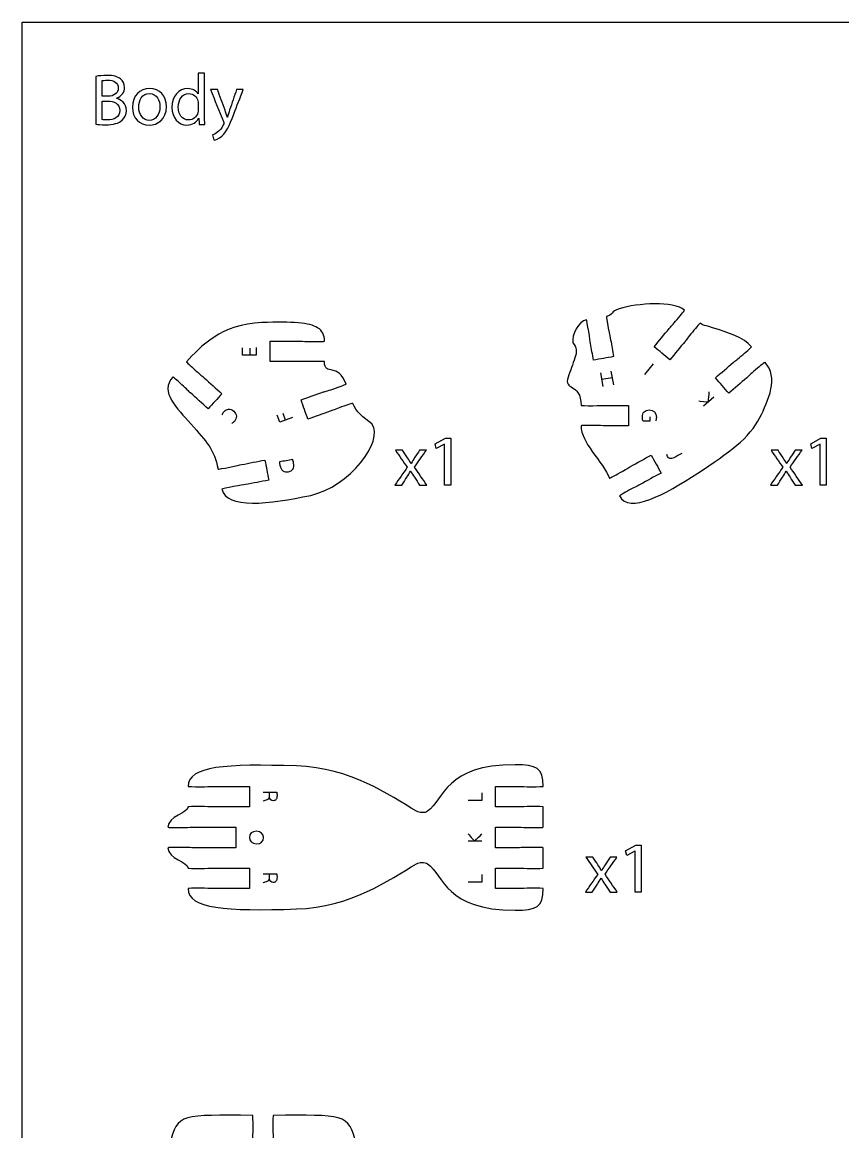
# Model space of a CAD drawing. Extents: x 0 to 710, y 0 to 350.
# Drawn here: x 0 to 120.5, y 187.4 to 350.4 of the extents above; entities that cross this region are included whole.
import ezdxf

# ---------------------------------------------------------------- set-up
doc = ezdxf.new("R2010")
doc.units = 0
doc.header["$MEASUREMENT"] = 0
doc.layers.add('DEFAULT', color=18, linetype='CONTINUOUS')

msp = doc.modelspace()

# ---------------------------------------------------------------- linework, layer by layer
at = {"layer": 'DEFAULT', "color": 18}
for points in [[(710, 0.35), (0, 0.35), (0, 350.35), (710, 350.35)], [(185, 0.35), (0, 0.35), (0, 350.35), (185, 350.35)]]:
    msp.add_lwpolyline(points, close=True, dxfattribs=at)
for points in [[(34.37, 302.56), (34.37, 301.43), (32.35, 301.43), (32.35, 302.52)], [(33.43, 302.47), (33.43, 301.43)], [(92.67, 300.16), (91.39, 298.6)], [(85.34, 296.85), (84.99, 298.85)], [(86.47, 299.11), (86.82, 297.11)], [(85.15, 297.91), (86.63, 298.17)], [(101.59, 295.26), (100.05, 293.94)], [(39.72, 292.28), (37.82, 291.61), (37.45, 292.63)], [(38.66, 291.9), (38.32, 292.87)], [(67.5, 237.17), (67.5, 236.05), (65.48, 236.05)], [(67.5, 230.08), (65.48, 230.08)], [(67.5, 225.17), (67.5, 224.05), (65.48, 224.05)]]:
    msp.add_lwpolyline(points, dxfattribs=at)
at = {"layer": 'DEFAULT', "color": 5}
for points in [[(62.04, 288.37), (62.02, 288.37), (60.82, 287.73), (60.64, 288.44), (62.15, 289.24), (62.94, 289.24), (62.94, 282.36), (62.04, 282.36)], [(117.2, 288.37), (117.18, 288.37), (115.99, 287.73), (115.81, 288.44), (117.31, 289.24), (118.1, 289.24), (118.1, 282.36), (117.2, 282.36)], [(90.02, 228.59), (90, 228.59), (88.8, 227.94), (88.62, 228.65), (90.13, 229.46), (90.92, 229.46), (90.92, 222.58), (90.02, 222.58)]]:
    msp.add_lwpolyline(points, close=True, dxfattribs=at)
for points, knots in [([(10.8, 342.39), (11.21, 342.48), (11.84, 342.54), (12.49, 342.54), (13.41, 342.54), (14, 342.38), (14.44, 342.02), (14.82, 341.74), (15.04, 341.32), (15.04, 340.76), (15.04, 340.07), (14.58, 339.47), (13.83, 339.19), (13.83, 339.19), (13.83, 339.18), (13.83, 339.17), (14.51, 339), (15.3, 338.44), (15.3, 337.38), (15.3, 336.77), (15.06, 336.31), (14.7, 335.96), (14.2, 335.5), (13.4, 335.29), (12.23, 335.29), (11.6, 335.29), (11.11, 335.33), (10.8, 335.37), (10.8, 337.71), (10.8, 340.05), (10.8, 342.39)], [19.89, 19.89, 19.89, 19.89, 20.89, 20.89, 20.89, 21.89, 21.89, 21.89, 22.89, 22.89, 22.89, 23.89, 23.89, 23.89, 23.95, 23.95, 23.95, 24.95, 24.95, 24.95, 25.95, 25.95, 25.95, 26.95, 26.95, 26.95, 27.95, 27.95, 27.95, 47.84, 47.84, 47.84, 47.84]), ([(26.78, 342.87), (26.78, 340.8), (26.78, 338.74), (26.78, 336.68), (26.78, 336.22), (26.8, 335.7), (26.83, 335.35), (26.55, 335.35), (26.27, 335.35), (25.99, 335.35), (25.98, 335.65), (25.96, 335.95), (25.95, 336.24), (25.94, 336.24), (25.93, 336.24), (25.93, 336.24), (25.64, 335.67), (25.02, 335.24), (24.18, 335.24), (22.94, 335.24), (21.99, 336.28), (21.99, 337.84), (21.98, 339.54), (23.04, 340.59), (24.29, 340.59), (25.07, 340.59), (25.6, 340.22), (25.83, 339.81), (25.84, 339.81), (25.85, 339.81), (25.85, 339.81), (25.85, 340.83), (25.85, 341.85), (25.85, 342.87), (26.16, 342.87), (26.47, 342.87), (26.78, 342.87)], [2.64, 2.64, 2.64, 2.64, 20.188, 20.188, 20.188, 21.188, 21.188, 21.188, 23.558, 23.558, 23.558, 26.079857, 26.079857, 26.079857, 26.139857, 26.139857, 26.139857, 27.139857, 27.139857, 27.139857, 28.139857, 28.139857, 28.139857, 29.139857, 29.139857, 29.139857, 30.139857, 30.139857, 30.139857, 30.199857, 30.199857, 30.199857, 38.867857, 38.867857, 38.867857, 41.507857, 41.507857, 41.507857, 41.507857]), ([(11.73, 339.47), (12, 339.47), (12.28, 339.47), (12.56, 339.47), (13.53, 339.47), (14.11, 339.98), (14.11, 340.67), (14.11, 341.5), (13.47, 341.83), (12.54, 341.83), (12.12, 341.83), (11.87, 341.8), (11.73, 341.77), (11.73, 341), (11.73, 340.23), (11.73, 339.47)], [6.51, 6.51, 6.51, 6.51, 8.88, 8.88, 8.88, 9.88, 9.88, 9.88, 10.88, 10.88, 10.88, 11.88, 11.88, 11.88, 18.39, 18.39, 18.39, 18.39]), ([(21.19, 337.96), (21.19, 336.06), (19.87, 335.24), (18.64, 335.24), (17.25, 335.24), (16.18, 336.25), (16.18, 337.87), (16.18, 339.59), (17.3, 340.59), (18.72, 340.59), (20.19, 340.59), (21.19, 339.52), (21.19, 337.96)], [1, 1, 1, 1, 2, 2, 2, 3, 3, 3, 4, 4, 4, 5, 5, 5, 5]), ([(17.12, 337.9), (17.12, 336.78), (17.77, 335.93), (18.68, 335.93), (19.57, 335.93), (20.23, 336.77), (20.23, 337.92), (20.23, 338.79), (19.8, 339.89), (18.7, 339.89), (17.6, 339.89), (17.12, 338.88), (17.12, 337.9)], [0, 0, 0, 0, 1, 1, 1, 2, 2, 2, 3, 3, 3, 4, 4, 4, 4]), ([(25.85, 338.39), (25.85, 338.51), (25.84, 338.67), (25.81, 338.78), (25.67, 339.37), (25.17, 339.86), (24.47, 339.86), (23.5, 339.86), (22.93, 339.01), (22.93, 337.88), (22.93, 336.84), (23.44, 335.99), (24.45, 335.99), (25.07, 335.99), (25.64, 336.4), (25.81, 337.1), (25.84, 337.23), (25.85, 337.35), (25.85, 337.5), (25.85, 337.8), (25.85, 338.09), (25.85, 338.39)], [2.52, 2.52, 2.52, 2.52, 3.52, 3.52, 3.52, 4.52, 4.52, 4.52, 5.52, 5.52, 5.52, 6.52, 6.52, 6.52, 7.52, 7.52, 7.52, 8.52, 8.52, 8.52, 11.04, 11.04, 11.04, 11.04]), ([(28.67, 340.47), (29.04, 339.47), (29.42, 338.46), (29.79, 337.45), (29.91, 337.11), (30.03, 336.71), (30.12, 336.4), (30.13, 336.4), (30.13, 336.4), (30.14, 336.4), (30.24, 336.71), (30.34, 337.1), (30.47, 337.47), (30.81, 338.47), (31.15, 339.47), (31.48, 340.47), (31.81, 340.47), (32.14, 340.47), (32.47, 340.47), (32, 339.26), (31.54, 338.04), (31.07, 336.82), (30.4, 335.07), (29.95, 334.17), (29.31, 333.62), (28.86, 333.21), (28.4, 333.06), (28.17, 333.01), (28.09, 333.27), (28.02, 333.54), (27.94, 333.8), (28.17, 333.87), (28.48, 334.02), (28.75, 334.25), (29.01, 334.45), (29.33, 334.81), (29.54, 335.29), (29.58, 335.38), (29.61, 335.46), (29.61, 335.51), (29.61, 335.56), (29.59, 335.64), (29.55, 335.75), (28.92, 337.33), (28.28, 338.9), (27.65, 340.47), (27.99, 340.47), (28.33, 340.47), (28.67, 340.47)], [2.88, 2.88, 2.88, 2.88, 12.030344, 12.030344, 12.030344, 13.030344, 13.030344, 13.030344, 13.090344, 13.090344, 13.090344, 14.090344, 14.090344, 14.090344, 23.083942, 23.083942, 23.083942, 25.873942, 25.873942, 25.873942, 36.955643, 36.955643, 36.955643, 37.955643, 37.955643, 37.955643, 38.955643, 38.955643, 38.955643, 41.270716, 41.270716, 41.270716, 42.270716, 42.270716, 42.270716, 43.270716, 43.270716, 43.270716, 44.270716, 44.270716, 44.270716, 45.270716, 45.270716, 45.270716, 59.688111, 59.688111, 59.688111, 62.568111, 62.568111, 62.568111, 62.568111]), ([(11.73, 336.05), (11.9, 336.02), (12.17, 336.01), (12.5, 336.01), (13.45, 336.01), (14.33, 336.36), (14.33, 337.4), (14.33, 338.37), (13.49, 338.77), (12.49, 338.77), (12.23, 338.77), (11.98, 338.77), (11.73, 338.77), (11.73, 337.86), (11.73, 336.96), (11.73, 336.05)], [7.71, 7.71, 7.71, 7.71, 8.71, 8.71, 8.71, 9.71, 9.71, 9.71, 10.71, 10.71, 10.71, 12.87, 12.87, 12.87, 20.58, 20.58, 20.58, 20.58]), ([(55.85, 287.49), (56.09, 287.12), (56.34, 286.75), (56.58, 286.39), (56.77, 286.1), (56.93, 285.83), (57.1, 285.55), (57.11, 285.55), (57.12, 285.55), (57.13, 285.55), (57.3, 285.86), (57.47, 286.12), (57.64, 286.4), (57.88, 286.76), (58.12, 287.12), (58.36, 287.49), (58.69, 287.49), (59.03, 287.49), (59.36, 287.49), (58.78, 286.66), (58.2, 285.84), (57.62, 285.01), (58.22, 284.13), (58.82, 283.25), (59.42, 282.36), (59.06, 282.36), (58.71, 282.36), (58.36, 282.36), (58.11, 282.75), (57.86, 283.13), (57.61, 283.52), (57.4, 283.81), (57.24, 284.1), (57.06, 284.41), (57.05, 284.41), (57.04, 284.41), (57.03, 284.41), (56.86, 284.1), (56.68, 283.82), (56.49, 283.52), (56.25, 283.13), (56, 282.75), (55.75, 282.36), (55.41, 282.36), (55.07, 282.36), (54.73, 282.36), (55.33, 283.24), (55.94, 284.11), (56.55, 284.98), (55.97, 285.81), (55.39, 286.65), (54.81, 287.49), (55.16, 287.49), (55.5, 287.49), (55.85, 287.49)], [0, 0, 0, 0, 3.744236, 3.744236, 3.744236, 4.744236, 4.744236, 4.744236, 4.834236, 4.834236, 4.834236, 5.834236, 5.834236, 5.834236, 9.536897, 9.536897, 9.536897, 12.386897, 12.386897, 12.386897, 20.975777, 20.975777, 20.975777, 30.044944, 30.044944, 30.044944, 33.043944, 33.043944, 33.043944, 36.945644, 36.945644, 36.945644, 37.945644, 37.945644, 37.945644, 38.005644, 38.005644, 38.005644, 39.005644, 39.005644, 39.005644, 42.891048, 42.891048, 42.891048, 45.801048, 45.801048, 45.801048, 54.830649, 54.830649, 54.830649, 63.476127, 63.476127, 63.476127, 66.416127, 66.416127, 66.416127, 66.416127]), ([(111.01, 287.49), (111.26, 287.12), (111.5, 286.75), (111.74, 286.39), (111.93, 286.1), (112.09, 285.83), (112.26, 285.55), (112.27, 285.55), (112.28, 285.55), (112.29, 285.55), (112.46, 285.86), (112.63, 286.12), (112.8, 286.4), (113.04, 286.76), (113.28, 287.12), (113.52, 287.49), (113.86, 287.49), (114.19, 287.49), (114.53, 287.49), (113.94, 286.66), (113.36, 285.84), (112.78, 285.01), (113.38, 284.13), (113.98, 283.25), (114.58, 282.36), (114.23, 282.36), (113.87, 282.36), (113.52, 282.36), (113.27, 282.75), (113.02, 283.13), (112.77, 283.52), (112.57, 283.81), (112.4, 284.1), (112.22, 284.41), (112.21, 284.41), (112.21, 284.41), (112.2, 284.41), (112.03, 284.1), (111.85, 283.82), (111.66, 283.52), (111.41, 283.13), (111.16, 282.75), (110.92, 282.36), (110.58, 282.36), (110.23, 282.36), (109.89, 282.36), (110.5, 283.24), (111.1, 284.11), (111.71, 284.98), (111.13, 285.81), (110.55, 286.65), (109.98, 287.49), (110.32, 287.49), (110.67, 287.49), (111.01, 287.49)], [0, 0, 0, 0, 3.744236, 3.744236, 3.744236, 4.744236, 4.744236, 4.744236, 4.834236, 4.834236, 4.834236, 5.834236, 5.834236, 5.834236, 9.536897, 9.536897, 9.536897, 12.386897, 12.386897, 12.386897, 20.975777, 20.975777, 20.975777, 30.044944, 30.044944, 30.044944, 33.043944, 33.043944, 33.043944, 36.945644, 36.945644, 36.945644, 37.945644, 37.945644, 37.945644, 38.005644, 38.005644, 38.005644, 39.005644, 39.005644, 39.005644, 42.891048, 42.891048, 42.891048, 45.801048, 45.801048, 45.801048, 54.830649, 54.830649, 54.830649, 63.476127, 63.476127, 63.476127, 66.416127, 66.416127, 66.416127, 66.416127]), ([(83.83, 227.7), (84.07, 227.33), (84.31, 226.97), (84.56, 226.6), (84.75, 226.31), (84.91, 226.05), (85.08, 225.76), (85.09, 225.76), (85.1, 225.76), (85.11, 225.76), (85.28, 226.07), (85.45, 226.34), (85.62, 226.61), (85.86, 226.97), (86.1, 227.34), (86.34, 227.7), (86.67, 227.7), (87.01, 227.7), (87.34, 227.7), (86.76, 226.87), (86.18, 226.05), (85.6, 225.22), (86.2, 224.34), (86.79, 223.46), (87.39, 222.58), (87.04, 222.58), (86.69, 222.58), (86.34, 222.58), (86.09, 222.96), (85.84, 223.35), (85.58, 223.73), (85.38, 224.03), (85.21, 224.31), (85.03, 224.62), (85.03, 224.62), (85.02, 224.62), (85.01, 224.62), (84.84, 224.31), (84.66, 224.04), (84.47, 223.73), (84.23, 223.35), (83.98, 222.96), (83.73, 222.58), (83.39, 222.58), (83.05, 222.58), (82.71, 222.58), (83.31, 223.45), (83.92, 224.32), (84.53, 225.19), (83.95, 226.03), (83.37, 226.86), (82.79, 227.7), (83.14, 227.7), (83.48, 227.7), (83.83, 227.7)], [0, 0, 0, 0, 3.744236, 3.744236, 3.744236, 4.744236, 4.744236, 4.744236, 4.834236, 4.834236, 4.834236, 5.834236, 5.834236, 5.834236, 9.536897, 9.536897, 9.536897, 12.385897, 12.385897, 12.385897, 20.974201, 20.974201, 20.974201, 30.043368, 30.043368, 30.043368, 33.042368, 33.042368, 33.042368, 36.944614, 36.944614, 36.944614, 37.944614, 37.944614, 37.944614, 38.004614, 38.004614, 38.004614, 39.004614, 39.004614, 39.004614, 42.890018, 42.890018, 42.890018, 45.800018, 45.800018, 45.800018, 54.829619, 54.829619, 54.829619, 63.475096, 63.475096, 63.475096, 66.415096, 66.415096, 66.415096, 66.415096])]:
    msp.add_open_spline(points, degree=3, knots=knots, dxfattribs=at)
at = {"layer": 'DEFAULT', "color": 1}
for points, knots in [([(83.72, 287.3), (82.84, 288.54), (82.09, 289.83), (82.07, 291.08), (82.08, 291.1), (82.86, 291.12), (83.82, 291.12), (84.78, 291.13), (85.3, 291.07), (85.57, 291.08), (86.73, 291.08), (87.9, 291.08), (89.07, 291.08), (89.07, 292.08), (89.07, 293.08), (89.07, 294.07), (87.9, 294.07), (86.73, 294.08), (85.57, 294.08), (85.3, 294.07), (84.79, 294.03), (83.82, 294.02), (82.85, 294.03), (82.07, 294.05), (82.07, 294.08), (82.05, 297.5), (79.45, 296.15), (80.18, 298.23), (80.52, 299.17), (80.85, 300.12), (81.18, 301.06), (81.48, 301.9), (81.43, 302.61), (80.89, 303.27), (80.61, 304.44), (81.8, 306.44), (82.86, 306.62), (82.89, 306.61), (83.05, 305.85), (83.21, 304.91), (83.38, 303.96), (83.42, 303.44), (83.47, 303.18), (83.61, 302.36), (83.76, 301.54), (83.9, 300.72), (84.89, 300.89), (85.87, 301.06), (86.86, 301.24), (86.71, 302.06), (86.57, 302.87), (86.42, 303.69), (86.38, 303.96), (86.24, 304.46), (86.07, 305.41), (85.9, 306.36), (85.79, 307.14), (85.82, 307.14), (86.71, 307.33), (86.46, 307.89), (87.68, 308.27), (90.35, 309.11), (95.69, 309.39), (97.27, 308.08), (97.3, 308.06), (96.81, 307.44), (96.19, 306.7), (95.58, 305.95), (95.21, 305.59), (95.04, 305.38), (94.3, 304.48), (93.56, 303.58), (92.81, 302.68), (93.58, 302.05), (94.35, 301.41), (95.12, 300.77), (95.87, 301.67), (96.61, 302.57), (97.35, 303.47), (97.52, 303.68), (97.81, 304.11), (98.43, 304.85), (99.05, 305.59), (99.56, 306.18), (99.58, 306.17), (100, 305.77), (100.26, 305.85), (101.4, 305.48), (103.63, 304.75), (106, 304.07), (107.12, 302.68), (107.14, 302.66), (106.56, 302.13), (105.83, 301.5), (105.09, 300.87), (104.67, 300.58), (104.47, 300.4), (103.58, 299.64), (102.69, 298.88), (101.81, 298.12), (102.46, 297.36), (103.11, 296.6), (103.76, 295.85), (104.65, 296.61), (105.53, 297.37), (106.42, 298.13), (106.63, 298.3), (106.98, 298.67), (107.71, 299.3), (108.44, 299.93), (109.04, 300.41), (109.07, 300.4), (110.11, 299.3), (110.24, 297.9), (109.96, 296.48), (109.67, 295), (108.94, 293.5), (108.35, 292.29), (106.85, 289.29), (103.8, 287.13), (99.21, 284.12), (94.31, 280.9), (89.15, 278.14), (87.7, 280.77), (87.68, 280.79), (88.36, 281.19), (89.21, 281.65), (90.05, 282.12), (90.53, 282.32), (90.77, 282.45), (91.79, 283.02), (92.81, 283.58), (93.83, 284.14), (93.35, 285.02), (92.86, 285.89), (92.38, 286.77), (91.36, 286.21), (90.34, 285.64), (89.32, 285.08), (89.08, 284.95), (88.65, 284.66), (87.81, 284.2), (86.97, 283.73), (86.29, 283.38), (86.26, 283.39), (85.85, 284.54), (84.71, 285.88), (83.72, 287.3)], [1, 1, 1, 1, 2, 2, 2, 3, 3, 3, 4, 4, 4, 13.916003, 13.916003, 13.916003, 22.408003, 22.408003, 22.408003, 32.330004, 32.330004, 32.330004, 33.330004, 33.330004, 33.330004, 34.330004, 34.330004, 34.330004, 35.330004, 35.330004, 35.330004, 43.830123, 43.830123, 43.830123, 44.830123, 44.830123, 44.830123, 45.830123, 45.830123, 45.830123, 46.830123, 46.830123, 46.830123, 47.830123, 47.830123, 47.830123, 54.91599, 54.91599, 54.91599, 63.415427, 63.415427, 63.415427, 70.493124, 70.493124, 70.493124, 71.493124, 71.493124, 71.493124, 72.493124, 72.493124, 72.493124, 73.493124, 73.493124, 73.493124, 74.493124, 74.493124, 74.493124, 75.493124, 75.493124, 75.493124, 76.493124, 76.493124, 76.493124, 86.419291, 86.419291, 86.419291, 94.913211, 94.913211, 94.913211, 104.829254, 104.829254, 104.829254, 105.829254, 105.829254, 105.829254, 106.829254, 106.829254, 106.829254, 107.829254, 107.829254, 107.829254, 108.829254, 108.829254, 108.829254, 109.829254, 109.829254, 109.829254, 110.829254, 110.829254, 110.829254, 120.749484, 120.749484, 120.749484, 129.249145, 129.249145, 129.249145, 139.176752, 139.176752, 139.176752, 140.176752, 140.176752, 140.176752, 141.176752, 141.176752, 141.176752, 142.176752, 142.176752, 142.176752, 143.176752, 143.176752, 143.176752, 144.176752, 144.176752, 144.176752, 145.176752, 145.176752, 145.176752, 146.176752, 146.176752, 146.176752, 147.176752, 147.176752, 147.176752, 157.092368, 157.092368, 157.092368, 165.59127, 165.59127, 165.59127, 175.51332, 175.51332, 175.51332, 176.51332, 176.51332, 176.51332, 177.51332, 177.51332, 177.51332, 178.51332, 178.51332, 178.51332, 178.51332]), ([(51.36, 291.36), (53.21, 288.86), (48.05, 282.11), (42.37, 280.86), (36.35, 279.54), (29.9, 278.83), (29.34, 281.77), (29.34, 281.8), (30.1, 281.97), (31.05, 282.15), (32, 282.33), (32.51, 282.38), (32.78, 282.43), (33.92, 282.65), (35.07, 282.87), (36.21, 283.09), (36.02, 284.07), (35.84, 285.06), (35.65, 286.04), (34.5, 285.82), (33.36, 285.6), (32.21, 285.38), (31.94, 285.33), (31.45, 285.18), (30.5, 285), (29.55, 284.82), (28.78, 284.69), (28.77, 284.72), (28.21, 287.66), (27.11, 288.67), (24.77, 291.36), (22.78, 293.65), (20.11, 296.02), (22.12, 298.24), (22.14, 298.27), (22.73, 297.76), (23.45, 297.11), (24.17, 296.46), (24.51, 296.08), (24.72, 295.9), (25.58, 295.12), (26.45, 294.34), (27.31, 293.56), (27.99, 294.3), (28.66, 295.04), (29.33, 295.78), (28.46, 296.56), (27.59, 297.35), (26.73, 298.13), (26.52, 298.31), (26.11, 298.61), (25.4, 299.26), (24.69, 299.9), (24.13, 300.44), (24.13, 300.47), (26.14, 302.7), (29.25, 306.03), (35.2, 306.24), (39.71, 306.4), (42.18, 306.22), (43.39, 305.48), (44.12, 305.04), (44.4, 304.39), (44.4, 303.49), (44.4, 303.47), (43.62, 303.44), (42.65, 303.44), (41.69, 303.44), (41.18, 303.49), (40.9, 303.49), (39.4, 303.49), (37.91, 303.49), (36.41, 303.49), (36.41, 302.49), (36.41, 301.49), (36.41, 300.5), (37.91, 300.5), (39.4, 300.5), (40.9, 300.5), (41.18, 300.5), (41.69, 300.54), (42.65, 300.54), (43.62, 300.54), (44.4, 300.52), (44.4, 300.5), (44.4, 298.29), (46.41, 300.43), (47.56, 297.2), (47.56, 297.18), (46.83, 296.89), (45.93, 296.57), (45.02, 296.25), (44.52, 296.13), (44.26, 296.04), (43.16, 295.65), (42.06, 295.27), (40.96, 294.88), (41.29, 293.94), (41.62, 292.99), (41.96, 292.05), (43.05, 292.44), (44.15, 292.82), (45.25, 293.21), (45.51, 293.3), (45.98, 293.52), (46.89, 293.84), (47.8, 294.16), (48.55, 294.4), (48.56, 294.37), (48.99, 293.21), (50.13, 292.24), (51.36, 291.36)], [1, 1, 1, 1, 2, 2, 2, 3, 3, 3, 4, 4, 4, 5, 5, 5, 14.917888, 14.917888, 14.917888, 23.419799, 23.419799, 23.419799, 33.337687, 33.337687, 33.337687, 34.337687, 34.337687, 34.337687, 35.337687, 35.337687, 35.337687, 36.337687, 36.337687, 36.337687, 37.337687, 37.337687, 37.337687, 38.337687, 38.337687, 38.337687, 39.337687, 39.337687, 39.337687, 49.256967, 49.256967, 49.256967, 57.760266, 57.760266, 57.760266, 67.686967, 67.686967, 67.686967, 68.686967, 68.686967, 68.686967, 69.686967, 69.686967, 69.686967, 70.686967, 70.686967, 70.686967, 71.686967, 71.686967, 71.686967, 72.686967, 72.686967, 72.686967, 73.686967, 73.686967, 73.686967, 74.686967, 74.686967, 74.686967, 87.436967, 87.436967, 87.436967, 95.936967, 95.936967, 95.936967, 108.686967, 108.686967, 108.686967, 109.686967, 109.686967, 109.686967, 110.686967, 110.686967, 110.686967, 111.686967, 111.686967, 111.686967, 112.686967, 112.686967, 112.686967, 113.686967, 113.686967, 113.686967, 123.59891, 123.59891, 123.59891, 132.100251, 132.100251, 132.100251, 142.012193, 142.012193, 142.012193, 143.012193, 143.012193, 143.012193, 144.012193, 144.012193, 144.012193, 145.012193, 145.012193, 145.012193, 145.012193]), ([(76.53, 226.11), (76.53, 226.08), (75.75, 226.06), (74.78, 226.06), (73.82, 226.06), (73.31, 226.11), (73.03, 226.11), (71.87, 226.11), (70.7, 226.11), (69.53, 226.11), (69.53, 225.11), (69.53, 224.11), (69.53, 223.11), (70.7, 223.11), (71.87, 223.11), (73.03, 223.11), (73.31, 223.11), (73.82, 223.16), (74.78, 223.16), (75.75, 223.16), (76.53, 223.14), (76.53, 223.11), (76.53, 220.38), (75.54, 219.93), (72.39, 219.93), (62.15, 219.93), (61.97, 224.95), (59.53, 226.75), (59.13, 227.04), (58.33, 227), (57.91, 226.75), (53.85, 224.31), (48.24, 220.38), (40.3, 220.11), (29.94, 219.76), (24.37, 220.11), (24.37, 223.11), (24.37, 223.14), (25.15, 223.16), (26.12, 223.16), (27.09, 223.16), (27.6, 223.11), (27.87, 223.11), (29.7, 223.11), (31.54, 223.11), (33.37, 223.11), (33.37, 224.11), (33.37, 225.11), (33.37, 226.11), (31.54, 226.11), (29.7, 226.11), (27.87, 226.11), (27.6, 226.11), (27.09, 226.06), (26.12, 226.06), (25.15, 226.06), (24.37, 226.08), (24.37, 226.11), (24.37, 227.06), (21.4, 227.45), (21.4, 229.11), (21.4, 229.14), (22.19, 229.16), (23.15, 229.16), (24.12, 229.16), (24.63, 229.11), (24.9, 229.11), (27.06, 229.11), (29.22, 229.11), (31.37, 229.11), (31.37, 230.11), (31.37, 231.11), (31.37, 232.11), (29.22, 232.11), (27.06, 232.11), (24.9, 232.11), (24.63, 232.11), (24.12, 232.06), (23.15, 232.06), (22.19, 232.06), (21.4, 232.08), (21.4, 232.11), (21.4, 233.76), (24.37, 234.16), (24.37, 235.11), (24.37, 235.13), (25.15, 235.16), (26.12, 235.16), (27.09, 235.16), (27.6, 235.11), (27.87, 235.11), (29.7, 235.11), (31.54, 235.11), (33.37, 235.11), (33.37, 236.11), (33.37, 237.11), (33.37, 238.11), (31.54, 238.11), (29.7, 238.11), (27.87, 238.11), (27.6, 238.11), (27.09, 238.06), (26.12, 238.06), (25.15, 238.06), (24.37, 238.08), (24.37, 238.11), (24.37, 241.11), (29.94, 241.46), (40.3, 241.11), (48.24, 240.84), (53.85, 236.91), (57.91, 234.46), (58.33, 234.21), (59.13, 234.17), (59.53, 234.46), (61.97, 236.27), (62.15, 241.29), (72.39, 241.29), (75.54, 241.29), (76.53, 240.84), (76.53, 238.11), (76.53, 238.08), (75.75, 238.06), (74.78, 238.06), (73.82, 238.06), (73.31, 238.11), (73.03, 238.11), (71.87, 238.11), (70.7, 238.11), (69.53, 238.11), (69.53, 237.11), (69.53, 236.11), (69.53, 235.11), (70.7, 235.11), (71.87, 235.11), (73.03, 235.11), (73.31, 235.11), (73.82, 235.16), (74.78, 235.16), (75.75, 235.16), (76.53, 235.14), (76.53, 235.11), (76.53, 234.11), (76.53, 233.11), (76.53, 232.11), (76.53, 232.09), (75.75, 232.06), (74.78, 232.06), (73.82, 232.06), (73.31, 232.11), (73.03, 232.11), (71.87, 232.11), (70.7, 232.11), (69.53, 232.11), (69.53, 231.11), (69.53, 230.11), (69.53, 229.11), (70.7, 229.11), (71.87, 229.11), (73.03, 229.11), (73.31, 229.11), (73.82, 229.16), (74.78, 229.16), (75.75, 229.16), (76.53, 229.14), (76.53, 229.11), (76.53, 228.11), (76.53, 227.11), (76.53, 226.11)], [8.51, 8.51, 8.51, 8.51, 9.51, 9.51, 9.51, 10.51, 10.51, 10.51, 20.43, 20.43, 20.43, 28.93, 28.93, 28.93, 38.85, 38.85, 38.85, 39.85, 39.85, 39.85, 40.85, 40.85, 40.85, 41.85, 41.85, 41.85, 42.85, 42.85, 42.85, 43.85, 43.85, 43.85, 44.85, 44.85, 44.85, 45.85, 45.85, 45.85, 46.85, 46.85, 46.85, 47.85, 47.85, 47.85, 63.44, 63.44, 63.44, 71.94, 71.94, 71.94, 87.53, 87.53, 87.53, 88.53, 88.53, 88.53, 89.53, 89.53, 89.53, 90.53, 90.53, 90.53, 91.53, 91.53, 91.53, 92.53, 92.53, 92.53, 110.86, 110.86, 110.86, 119.36, 119.36, 119.36, 137.69, 137.69, 137.69, 138.69, 138.69, 138.69, 139.69, 139.69, 139.69, 140.69, 140.69, 140.69, 141.69, 141.69, 141.69, 142.69, 142.69, 142.69, 158.28, 158.28, 158.28, 166.78, 166.78, 166.78, 182.37, 182.37, 182.37, 183.37, 183.37, 183.37, 184.37, 184.37, 184.37, 185.37, 185.37, 185.37, 186.37, 186.37, 186.37, 187.37, 187.37, 187.37, 188.37, 188.37, 188.37, 189.37, 189.37, 189.37, 190.37, 190.37, 190.37, 191.37, 191.37, 191.37, 201.29, 201.29, 201.29, 209.79, 209.79, 209.79, 219.71, 219.71, 219.71, 220.71, 220.71, 220.71, 221.71, 221.71, 221.71, 230.21, 230.21, 230.21, 231.21, 231.21, 231.21, 232.21, 232.21, 232.21, 242.13, 242.13, 242.13, 250.63, 250.63, 250.63, 260.55, 260.55, 260.55, 261.55, 261.55, 261.55, 262.55, 262.55, 262.55, 271.06, 271.06, 271.06, 271.06]), ([(33.86, 161.8), (23.07, 161.8), (23.14, 161.25), (22.66, 165.3), (21.95, 171.19), (26.27, 173.24), (31.13, 175.36), (31.49, 175.52), (31.42, 176.06), (30.97, 176.21), (26.06, 177.82), (20.1, 178.68), (21.66, 185.51), (22.73, 190.24), (23.61, 189.8), (33.86, 189.8), (33.89, 189.8), (33.91, 189.02), (33.91, 188.05), (33.91, 187.08), (33.86, 186.57), (33.86, 186.3), (33.86, 185.13), (33.86, 183.97), (33.86, 182.8), (34.86, 182.8), (35.86, 182.8), (36.86, 182.8), (36.86, 183.97), (36.86, 185.13), (36.86, 186.3), (36.86, 186.57), (36.81, 187.08), (36.81, 188.05), (36.81, 189.02), (36.84, 189.8), (36.86, 189.8), (47.12, 189.8), (47.99, 190.24), (49.07, 185.51), (50.62, 178.68), (44.67, 177.82), (39.76, 176.21), (39.3, 176.06), (39.24, 175.52), (39.6, 175.36), (44.46, 173.24), (48.78, 171.19), (48.07, 165.3), (47.58, 161.25), (47.66, 161.8), (36.86, 161.8), (36.83, 161.8), (36.81, 162.58), (36.81, 163.55), (36.81, 164.52), (36.86, 165.03), (36.86, 165.3), (36.86, 166.47), (36.86, 167.63), (36.86, 168.8), (35.86, 168.8), (34.86, 168.8), (33.86, 168.8), (33.86, 167.63), (33.86, 166.47), (33.86, 165.3), (33.86, 165.03), (33.91, 164.52), (33.91, 163.55), (33.91, 162.58), (33.89, 161.8), (33.86, 161.8)], [1, 1, 1, 1, 2, 2, 2, 3, 3, 3, 4, 4, 4, 5, 5, 5, 6, 6, 6, 7, 7, 7, 8, 8, 8, 17.92, 17.92, 17.92, 26.42, 26.42, 26.42, 36.34, 36.34, 36.34, 37.34, 37.34, 37.34, 38.34, 38.34, 38.34, 39.34, 39.34, 39.34, 40.34, 40.34, 40.34, 41.34, 41.34, 41.34, 42.34, 42.34, 42.34, 43.34, 43.34, 43.34, 44.34, 44.34, 44.34, 45.34, 45.34, 45.34, 55.26, 55.26, 55.26, 63.76, 63.76, 63.76, 73.68, 73.68, 73.68, 74.68, 74.68, 74.68, 75.68, 75.68, 75.68, 75.68])]:
    msp.add_open_spline(points, degree=3, knots=knots, dxfattribs=at)
at = {"layer": 'DEFAULT', "color": 18}
for points, knots in [([(99.37, 294.74), (99.37, 294.74), (100.7, 294.57), (100.79, 294.58), (100.83, 295.07), (100.86, 295.57), (100.9, 296.06)], [0, 0, 0, 0, 1, 1, 1, 5.219607, 5.219607, 5.219607, 5.219607]), ([(29.36, 292.7), (29.39, 292.8), (29.48, 292.97), (29.65, 293.16), (30.03, 293.58), (30.59, 293.66), (31.08, 293.21), (31.55, 292.79), (31.58, 292.18), (31.16, 291.72), (30.99, 291.53), (30.84, 291.45), (30.77, 291.42)], [0, 0, 0, 0, 1, 1, 1, 2, 2, 2, 3, 3, 3, 4, 4, 4, 4]), ([(92.16, 292.41), (92.16, 292.19), (92.16, 291.97), (92.16, 291.74), (91.84, 291.74), (91.51, 291.74), (91.19, 291.74), (91.15, 291.86), (91.08, 292.09), (91.08, 292.37), (91.08, 292.67), (91.15, 292.92), (91.34, 293.12), (91.51, 293.29), (91.78, 293.4), (92.1, 293.4), (92.7, 293.4), (93.14, 292.99), (93.14, 292.31), (93.14, 292.07), (93.09, 291.89), (93.05, 291.8)], [0, 0, 0, 0, 1.887, 1.887, 1.887, 4.641, 4.641, 4.641, 5.641, 5.641, 5.641, 6.641, 6.641, 6.641, 7.641, 7.641, 7.641, 8.641, 8.641, 8.641, 9.641, 9.641, 9.641, 9.641]), ([(96.88, 287.03), (96.49, 286.81), (96.09, 286.59), (95.7, 286.38), (95.23, 286.12), (94.96, 286.27), (94.79, 286.57), (94.74, 286.66), (94.71, 286.77), (94.7, 286.84)], [0, 0, 0, 0, 3.832525, 3.832525, 3.832525, 4.832525, 4.832525, 4.832525, 5.832525, 5.832525, 5.832525, 5.832525]), ([(39.73, 286.14), (39.78, 285.99), (39.84, 285.8), (39.87, 285.6), (39.94, 285.23), (39.91, 284.95), (39.78, 284.75), (39.65, 284.54), (39.44, 284.39), (39.12, 284.33), (38.8, 284.27), (38.51, 284.32), (38.3, 284.47), (38.07, 284.62), (37.92, 284.91), (37.84, 285.29), (37.81, 285.48), (37.79, 285.63), (37.78, 285.76), (38.43, 285.89), (39.08, 286.01), (39.73, 286.14)], [0, 0, 0, 0, 1, 1, 1, 2, 2, 2, 3, 3, 3, 4, 4, 4, 5, 5, 5, 6, 6, 6, 11.634603, 11.634603, 11.634603, 11.634603]), ([(35.4, 237.26), (36.06, 237.26), (36.72, 237.26), (37.39, 237.26), (37.42, 237.12), (37.43, 236.93), (37.43, 236.75), (37.43, 236.48), (37.38, 236.3), (37.27, 236.17), (37.18, 236.07), (37.04, 236.01), (36.88, 236.01), (36.62, 236.01), (36.32, 236.2), (36.32, 236.57)], [0, 0, 0, 0, 5.652, 5.652, 5.652, 6.652, 6.652, 6.652, 7.652, 7.652, 7.652, 8.652, 8.652, 8.652, 9.652, 9.652, 9.652, 9.652]), ([(35.4, 235.96), (35.45, 236), (35.63, 236.06), (35.88, 236.14), (36.23, 236.25), (36.32, 236.36), (36.33, 236.67), (36.33, 236.87), (36.33, 237.06), (36.33, 237.26)], [0, 0, 0, 0, 1, 1, 1, 2, 2, 2, 3.658, 3.658, 3.658, 3.658]), ([(34.43, 229.68), (33.74, 229.68), (33.37, 230.11), (33.37, 230.62), (33.37, 231.16), (33.78, 231.53), (34.39, 231.53), (35.04, 231.53), (35.46, 231.13), (35.46, 230.59), (35.46, 230.04), (35.03, 229.68), (34.43, 229.68)], [0, 0, 0, 0, 1, 1, 1, 2, 2, 2, 3, 3, 3, 4, 4, 4, 4]), ([(65.48, 231.13), (65.48, 231.13), (66.38, 230.14), (66.46, 230.08), (66.81, 230.43), (67.15, 230.79), (67.5, 231.14)], [0, 0, 0, 0, 1, 1, 1, 5.219371, 5.219371, 5.219371, 5.219371]), ([(35.4, 225.26), (36.06, 225.26), (36.72, 225.26), (37.39, 225.26), (37.42, 225.13), (37.43, 224.94), (37.43, 224.76), (37.43, 224.48), (37.38, 224.3), (37.27, 224.17), (37.18, 224.07), (37.04, 224.01), (36.88, 224.01), (36.62, 224.01), (36.32, 224.2), (36.32, 224.58)], [0, 0, 0, 0, 5.652, 5.652, 5.652, 6.652, 6.652, 6.652, 7.652, 7.652, 7.652, 8.652, 8.652, 8.652, 9.652, 9.652, 9.652, 9.652]), ([(35.4, 223.96), (35.45, 224.01), (35.63, 224.06), (35.88, 224.14), (36.23, 224.25), (36.32, 224.36), (36.33, 224.67), (36.33, 224.87), (36.33, 225.06), (36.33, 225.26)], [0, 0, 0, 0, 1, 1, 1, 2, 2, 2, 3.658, 3.658, 3.658, 3.658])]:
    msp.add_open_spline(points, degree=3, knots=knots, dxfattribs=at)

doc.saveas('drawing.dxf')
